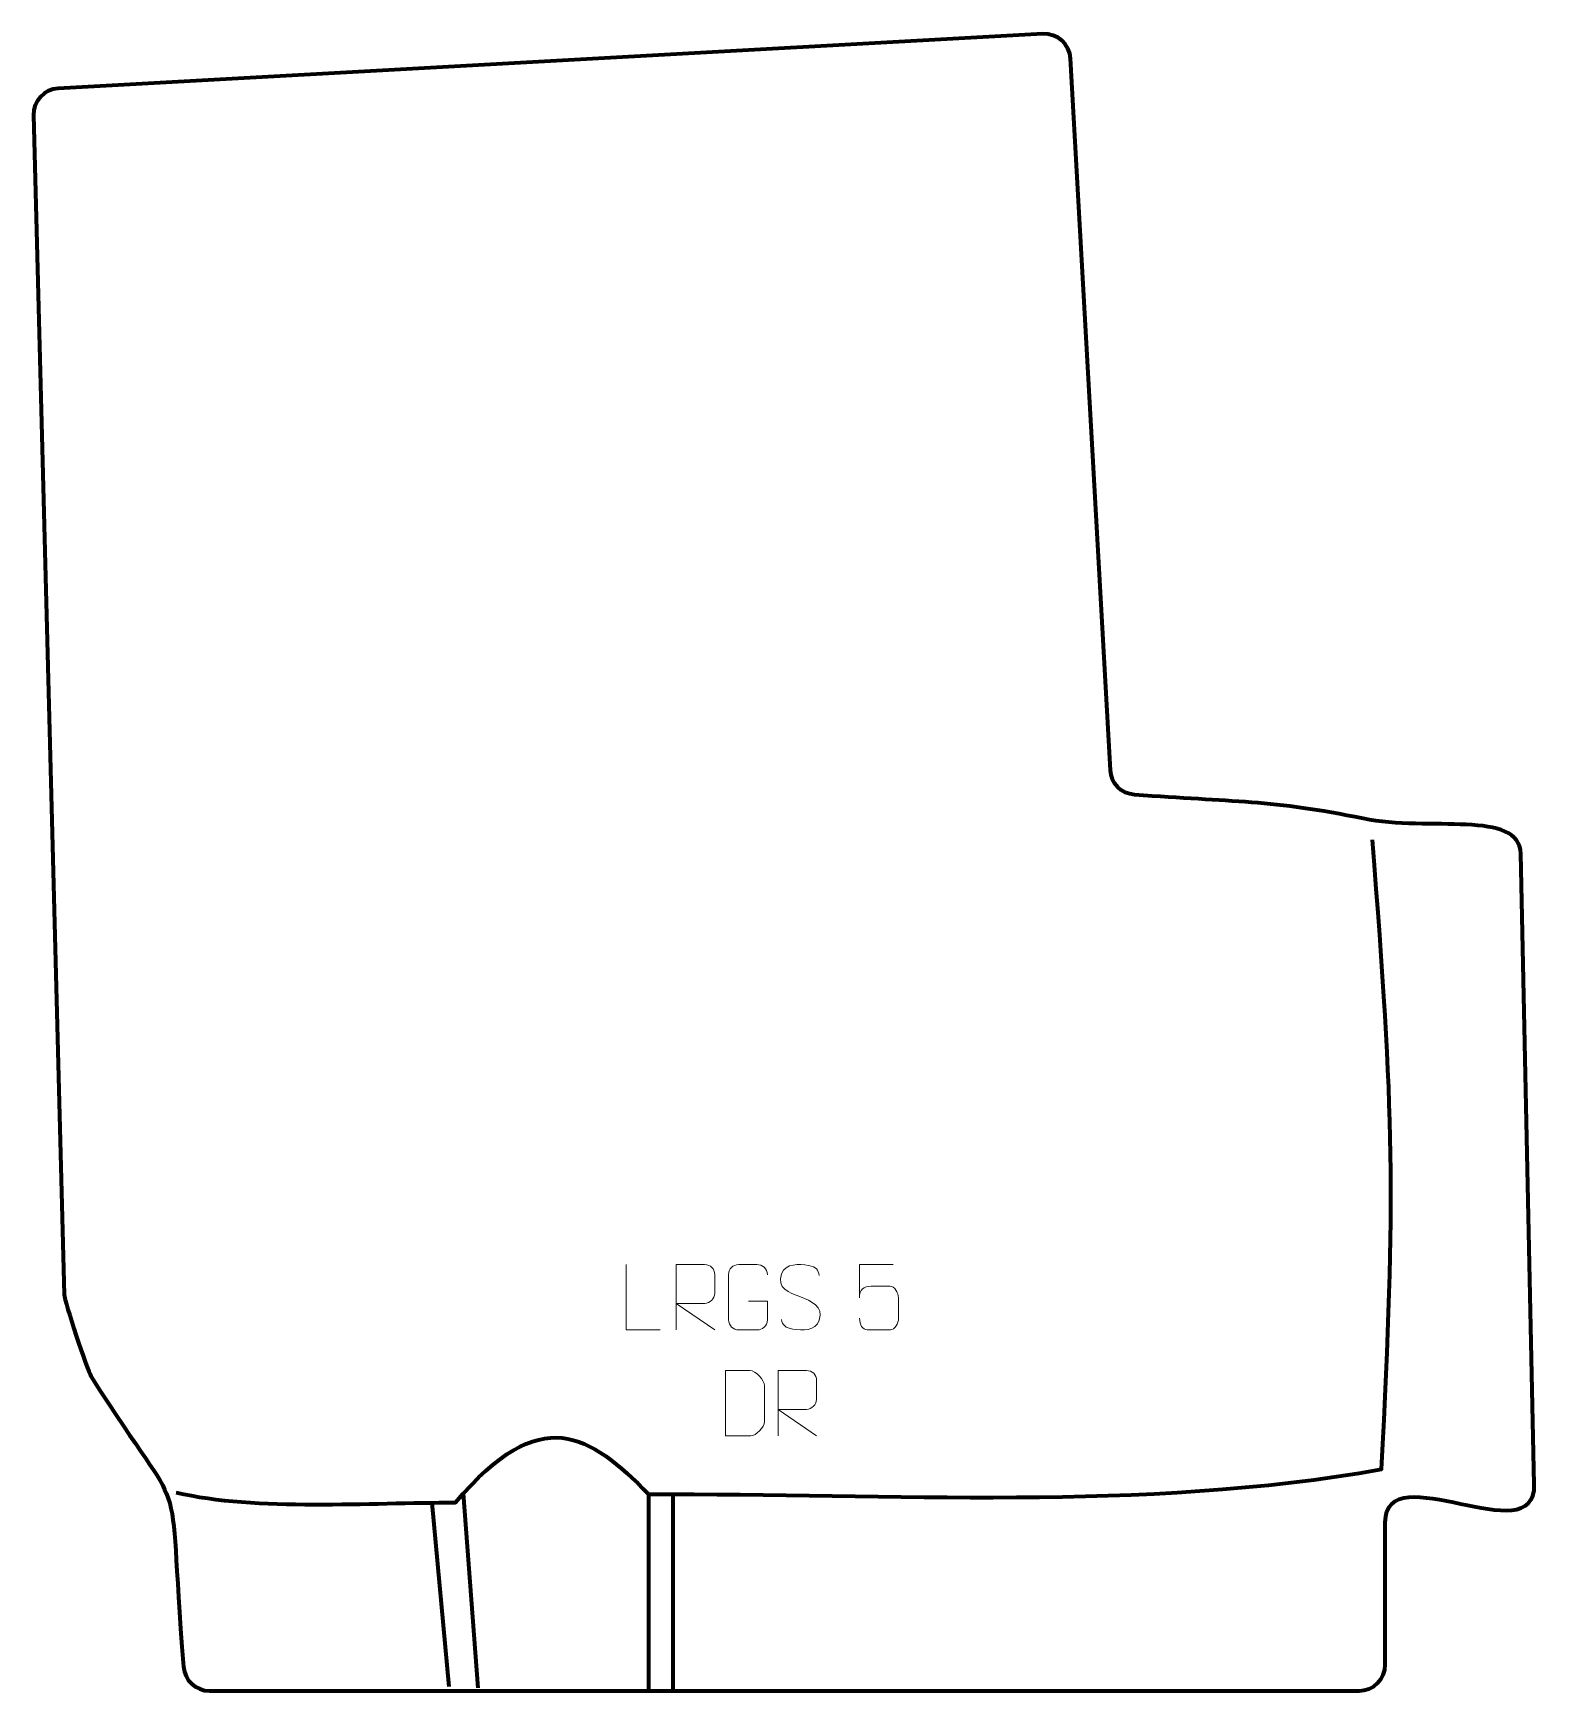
# Model space of a CAD drawing. Header units: millimetres. Extents: x 2027 to 2600, y -21 to 611.
import ezdxf

# ---------------------------------------------------------------- set-up
doc = ezdxf.new("R2010")
doc.units = ezdxf.units.MM
doc.header["$MEASUREMENT"] = 0
doc.layers.add('layer 1', color=7, linetype='Continuous')
doc.layers.add('layer 2', color=7, linetype='Continuous')

msp = doc.modelspace()

# ---------------------------------------------------------------- linework, layer by layer
at = {"layer": 'layer 1', "color": 230, "lineweight": 200}
msp.add_open_spline([(2036.2152, 590.2882), (2036.2152, 590.2882), (2412.0036, 611.0722), (2412.0036, 611.0722), (2412.0036, 611.0722), (2417.501, 611.3762), (2422.2329, 607.1427), (2422.5402, 601.6455), (2422.5402, 601.6455), (2422.5402, 601.6455), (2437.7202, 330.054), (2437.7202, 330.054), (2437.7202, 330.054), (2438.0022, 325.0091), (2441.9269, 321.0127), (2446.9659, 320.6394), (2446.9659, 320.6394), (2483.7421, 317.9151), (2500.06, 318.6131), (2534.2206, 311.5448), (2534.2206, 311.5448), (2559.246, 306.3667), (2593.9663, 315.1376), (2594.3344, 298.0671), (2594.3344, 298.0671), (2594.3344, 298.0671), (2599.5239, 57.4053), (2599.5239, 57.4053), (2599.5239, 57.4053), (2600.1, 30.6908), (2542.6324, 69.2335), (2542.6324, 42.855), (2542.6324, 42.855), (2542.6324, 42.855), (2542.6324, -11.4055), (2542.6324, -11.4055), (2542.6324, -11.4055), (2542.6324, -16.9133), (2538.1402, -21.4055), (2532.6324, -21.4055), (2532.6324, -21.4055), (2532.6324, -21.4055), (2093.9584, -21.4055), (2093.9584, -21.4055), (2093.9584, -21.4055), (2088.7306, -21.4055), (2084.4073, -17.4144), (2083.9902, -12.2033), (2083.9902, -12.2033), (2077.2135, 72.4675), (2087.1171, 37.3799), (2048.6729, 98.7302), (2048.6729, 98.7302), (2047.2776, 100.9569), (2038.5387, 127.3228), (2038.4742, 129.8077), (2038.4742, 129.8077), (2038.4742, 129.8077), (2026.7709, 580.0436), (2026.7709, 580.0436), (2026.7709, 580.0436), (2026.6304, 585.4469), (2030.8183, 589.9897), (2036.2152, 590.2882)], degree=3, knots=[0, 0, 0, 0, 0.05882353, 0.05882353, 0.05882353, 0.05882353, 0.11764706, 0.11764706, 0.11764706, 0.11764706, 0.17647059, 0.17647059, 0.17647059, 0.17647059, 0.23529412, 0.23529412, 0.23529412, 0.23529412, 0.29411765, 0.29411765, 0.29411765, 0.29411765, 0.35294118, 0.35294118, 0.35294118, 0.35294118, 0.41176471, 0.41176471, 0.41176471, 0.41176471, 0.47058824, 0.47058824, 0.47058824, 0.47058824, 0.52941176, 0.52941176, 0.52941176, 0.52941176, 0.58823529, 0.58823529, 0.58823529, 0.58823529, 0.64705882, 0.64705882, 0.64705882, 0.64705882, 0.70588235, 0.70588235, 0.70588235, 0.70588235, 0.76470588, 0.76470588, 0.76470588, 0.76470588, 0.82352941, 0.82352941, 0.82352941, 0.82352941, 0.88235294, 0.88235294, 0.88235294, 0.88235294, 1, 1, 1, 1], dxfattribs=at)
at = {"layer": 'layer 2', "color": 142, "lineweight": 200}
msp.add_open_spline([(2081.2303, 54.3504), (2111.7002, 47.0956), (2155.4602, 50.5941), (2187.7693, 50.4699), (2187.7693, 50.4699), (2220.4693, 89.0393), (2239.0457, 76.5669), (2261.4998, 53.6449), (2261.4998, 53.6449), (2354.4214, 54.0569), (2449.5726, 46.9145), (2541.2526, 63.1699), (2541.2526, 63.1699), (2546.6183, 168.5308), (2546.1117, 198.3291), (2537.7249, 303.4116)], degree=3, knots=[0, 0, 0, 0, 0.2, 0.2, 0.2, 0.2, 0.4, 0.4, 0.4, 0.4, 0.6, 0.6, 0.6, 0.6, 1, 1, 1, 1], dxfattribs=at)
at = {"layer": 'layer 2', "color": 250, "lineweight": 9}
for points, knots in [([(2265.879, 116.3575), (2265.879, 116.3575), (2252.9299, 116.3575), (2252.9299, 116.3575), (2252.9299, 116.3575), (2252.9299, 116.3575), (2252.9299, 141.3111), (2252.9299, 141.3111)], [0, 0, 0, 0, 0.33333333, 0.33333333, 0.33333333, 0.33333333, 1, 1, 1, 1]), ([(2272.0724, 116.3576), (2272.0724, 116.3576), (2272.0724, 141.3111), (2272.0724, 141.3111), (2272.0724, 141.3111), (2275.6672, 141.3111), (2279.2627, 141.3111), (2282.8579, 141.3111), (2282.8579, 141.3111), (2285.1832, 141.2734), (2286.7405, 139.7834), (2286.7364, 137.417), (2286.7364, 137.417), (2286.736, 135.3815), (2286.736, 132.3221), (2286.7364, 130.2861), (2286.7364, 130.2861), (2286.7299, 128.4106), (2284.9176, 126.4688), (2282.9081, 126.4497), (2282.9081, 126.4497), (2282.9081, 126.4497), (2272.0724, 126.4497), (2272.0724, 126.4497), (2272.0724, 126.4497), (2272.0724, 126.4497), (2286.7271, 116.3576), (2286.7271, 116.3576)], [0, 0, 0, 0, 0.125, 0.125, 0.125, 0.125, 0.25, 0.25, 0.25, 0.25, 0.375, 0.375, 0.375, 0.375, 0.5, 0.5, 0.5, 0.5, 0.625, 0.625, 0.625, 0.625, 0.75, 0.75, 0.75, 0.75, 1, 1, 1, 1]), ([(2299.6594, 127.3433), (2299.6594, 127.3433), (2306.8275, 127.3433), (2306.8275, 127.3433), (2306.8275, 127.3433), (2306.8275, 127.3433), (2306.8275, 120.1752), (2306.8275, 120.1752), (2306.8275, 120.1752), (2306.6878, 117.8518), (2305.0106, 116.3722), (2302.8628, 116.3614), (2302.8628, 116.3614), (2300.531, 116.3618), (2298.199, 116.3618), (2295.8675, 116.3614), (2295.8675, 116.3614), (2293.9426, 116.256), (2291.9704, 118.1405), (2291.9816, 120.1578), (2291.9816, 120.1578), (2291.982, 125.9279), (2291.982, 131.6976), (2291.9816, 137.4669), (2291.9816, 137.4669), (2291.9858, 139.605), (2293.7326, 141.3242), (2295.8849, 141.3108), (2295.8849, 141.3108), (2298.2106, 141.3108), (2300.5367, 141.3108), (2302.8628, 141.3108), (2302.8628, 141.3108), (2304.8095, 141.3462), (2306.8009, 139.8547), (2306.8275, 137.417)], [0, 0, 0, 0, 0.1, 0.1, 0.1, 0.1, 0.2, 0.2, 0.2, 0.2, 0.3, 0.3, 0.3, 0.3, 0.4, 0.4, 0.4, 0.4, 0.5, 0.5, 0.5, 0.5, 0.6, 0.6, 0.6, 0.6, 0.7, 0.7, 0.7, 0.7, 0.8, 0.8, 0.8, 0.8, 1, 1, 1, 1]), ([(2319.41, 129.0082), (2315.1617, 130.4786), (2310.2536, 132.2744), (2312.2587, 137.7947), (2312.2587, 137.7947), (2313.7622, 141.9346), (2318.9758, 141.5461), (2322.5794, 140.945), (2322.5794, 140.945), (2325.44, 140.4678), (2326.3047, 139.2546), (2326.6153, 137.1705)], [0, 0, 0, 0, 0.25, 0.25, 0.25, 0.25, 0.5, 0.5, 0.5, 0.5, 1, 1, 1, 1]), ([(2354.7987, 141.2891), (2354.7987, 141.2891), (2341.947, 141.2891), (2341.947, 141.2891), (2341.947, 141.2891), (2341.9473, 137.0585), (2341.9473, 132.8276), (2341.947, 128.5964), (2341.947, 128.5964), (2341.9467, 131.9065), (2343.5777, 132.9783), (2346.3897, 133.0388), (2346.3897, 133.0388), (2348.8293, 133.0391), (2351.2688, 133.0391), (2353.708, 133.0388), (2353.708, 133.0388), (2355.3578, 133.0456), (2356.8327, 130.6651), (2356.8612, 128.5964), (2356.8612, 128.5964), (2356.8609, 126.0091), (2356.8609, 123.4215), (2356.8612, 120.8338), (2356.8612, 120.8338), (2356.9074, 118.8744), (2355.408, 116.4381), (2353.7821, 116.3796), (2353.7821, 116.3796), (2351.8256, 116.3799), (2346.9306, 116.3799), (2344.9736, 116.3796), (2344.9736, 116.3796), (2343.1281, 116.3708), (2342.021, 118.3356), (2342.0002, 120.8867)], [0, 0, 0, 0, 0.1, 0.1, 0.1, 0.1, 0.2, 0.2, 0.2, 0.2, 0.3, 0.3, 0.3, 0.3, 0.4, 0.4, 0.4, 0.4, 0.5, 0.5, 0.5, 0.5, 0.6, 0.6, 0.6, 0.6, 0.7, 0.7, 0.7, 0.7, 0.8, 0.8, 0.8, 0.8, 1, 1, 1, 1]), ([(2319.41, 129.0081), (2323.4286, 127.3614), (2328.4581, 125.4731), (2326.6241, 120.1128), (2326.6241, 120.1128), (2325.1643, 115.8464), (2320.2535, 116.1031), (2316.5274, 116.6578), (2316.5274, 116.6578), (2313.7774, 117.0676), (2312.5565, 118.2811), (2312.1785, 120.3933)], [0, 0, 0, 0, 0.25, 0.25, 0.25, 0.25, 0.5, 0.5, 0.5, 0.5, 1, 1, 1, 1]), ([(2290.8706, 75.9628), (2293.2024, 75.9632), (2298.1526, 75.9392), (2300.4841, 75.9389), (2300.4841, 75.9389), (2302.4091, 75.8335), (2305.7277, 79.3751), (2305.7165, 81.3924), (2305.7165, 81.3924), (2305.7161, 87.1625), (2305.7161, 89.3322), (2305.7165, 95.1015), (2305.7165, 95.1015), (2305.7122, 97.2396), (2302.3377, 100.8997), (2300.1853, 100.8862), (2300.1853, 100.8862), (2297.8596, 100.8862), (2293.1353, 100.8862), (2290.8092, 100.8862), (2290.8092, 100.8862), (2290.8096, 95.1393), (2290.8709, 81.7101), (2290.8706, 75.9628)], [0, 0, 0, 0, 0.14285714, 0.14285714, 0.14285714, 0.14285714, 0.28571429, 0.28571429, 0.28571429, 0.28571429, 0.42857143, 0.42857143, 0.42857143, 0.42857143, 0.57142857, 0.57142857, 0.57142857, 0.57142857, 0.71428571, 0.71428571, 0.71428571, 0.71428571, 1, 1, 1, 1]), ([(2310.9308, 75.9347), (2310.9308, 75.9347), (2310.9308, 100.8882), (2310.9308, 100.8882), (2310.9308, 100.8882), (2314.5256, 100.8882), (2318.1211, 100.8882), (2321.7163, 100.8882), (2321.7163, 100.8882), (2324.0416, 100.8505), (2325.5989, 99.3605), (2325.5948, 96.9941), (2325.5948, 96.9941), (2325.5944, 94.9586), (2325.5944, 91.8992), (2325.5948, 89.8632), (2325.5948, 89.8632), (2325.5883, 87.9877), (2323.776, 86.0459), (2321.7665, 86.0268), (2321.7665, 86.0268), (2321.7665, 86.0268), (2310.9308, 86.0268), (2310.9308, 86.0268), (2310.9308, 86.0268), (2310.9308, 86.0268), (2325.5855, 75.9347), (2325.5855, 75.9347)], [0, 0, 0, 0, 0.125, 0.125, 0.125, 0.125, 0.25, 0.25, 0.25, 0.25, 0.375, 0.375, 0.375, 0.375, 0.5, 0.5, 0.5, 0.5, 0.625, 0.625, 0.625, 0.625, 0.75, 0.75, 0.75, 0.75, 1, 1, 1, 1])]:
    msp.add_open_spline(points, degree=3, knots=knots, dxfattribs=at)
at = {"layer": 'layer 2', "color": 142, "lineweight": 200}
for points in [[(2190.6859, 53.91), (2190.6859, 53.91), (2196.3553, -20.3171), (2196.3553, -20.3171)], [(2261.4998, 53.6449), (2261.4998, 53.6449), (2261.4998, -21.4055), (2261.4998, -21.4055)], [(2270.725, 53.3693), (2270.725, 53.3693), (2270.7911, -21.4055), (2270.7911, -21.4055)], [(2178.7198, 50.5046), (2178.7198, 50.5046), (2185.2432, -19.7879), (2185.2432, -19.7879)]]:
    msp.add_open_spline(points, degree=3, dxfattribs=at)

doc.saveas('drawing.dxf')
